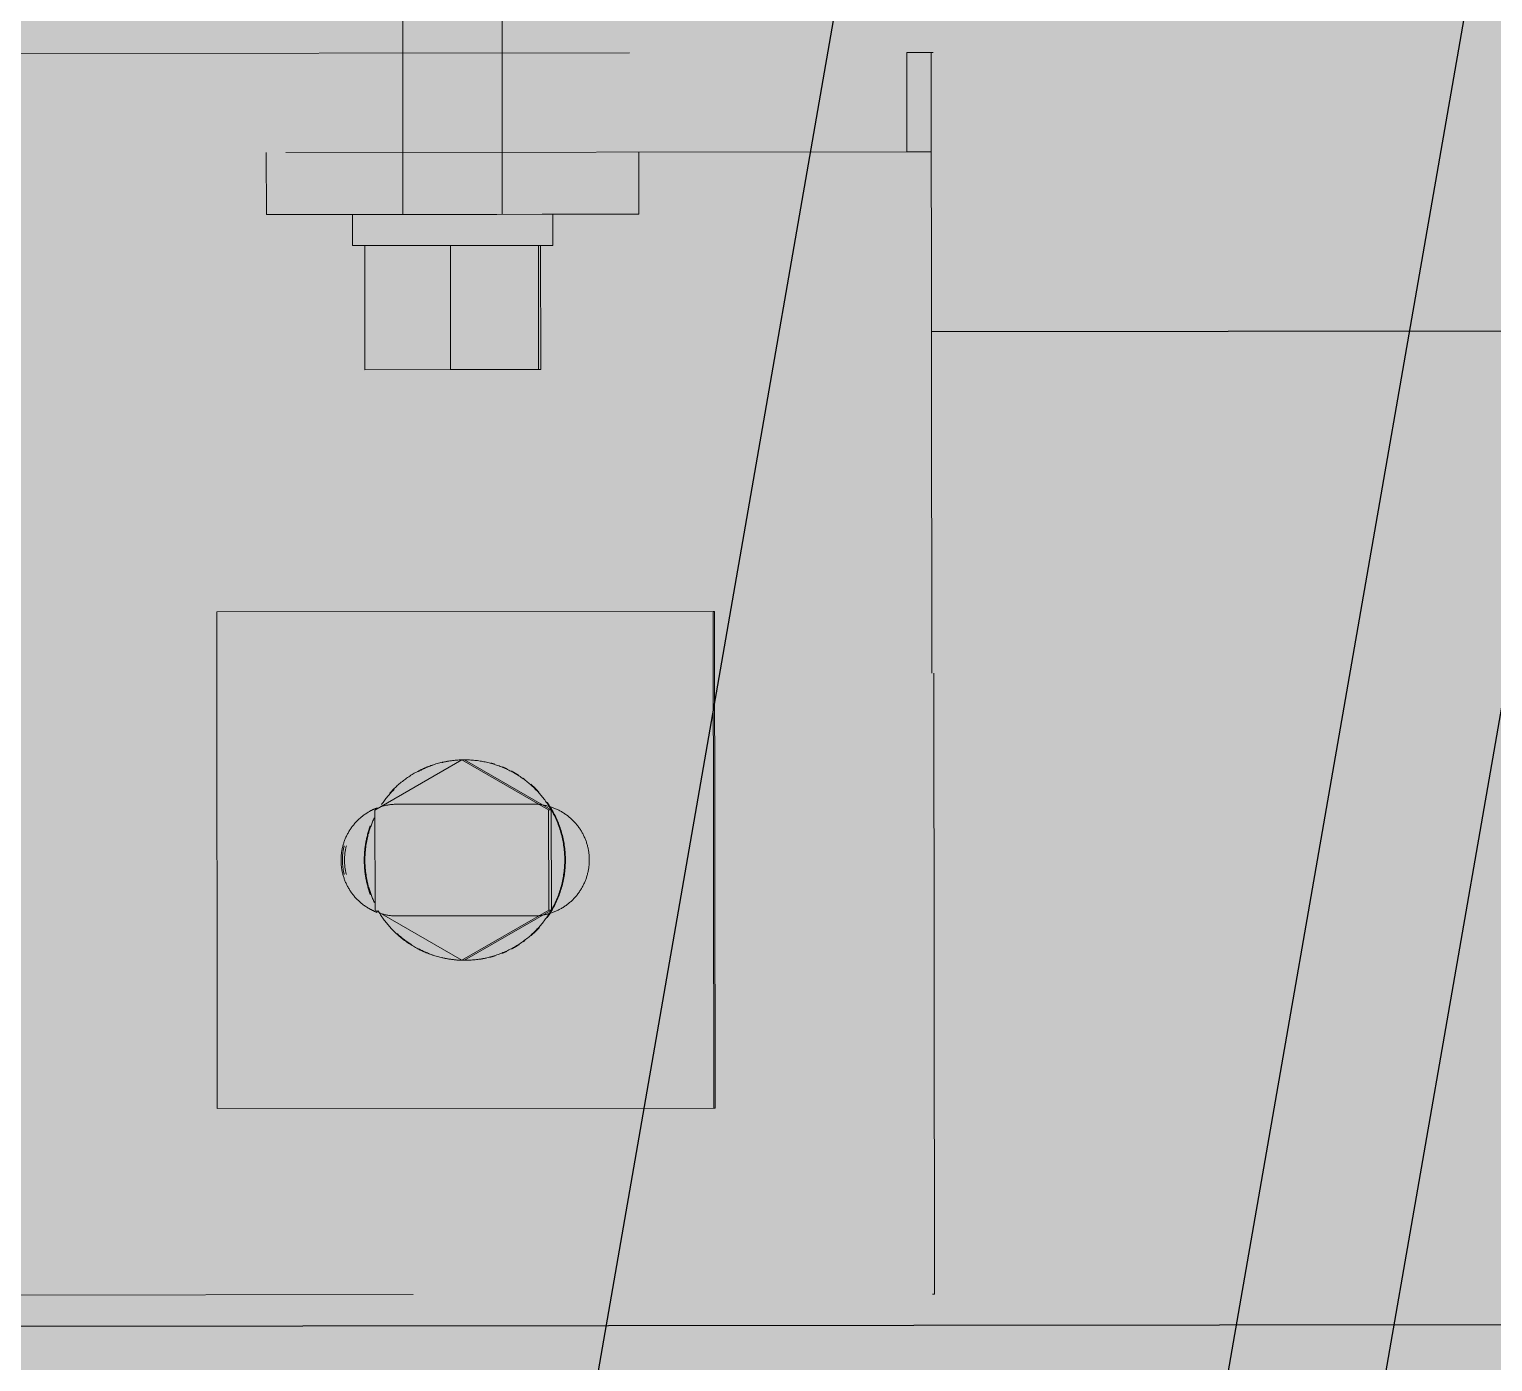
# Model space of a CAD drawing. Header units: metres. Extents: x -355 to -223, y 3 to 561.
# Drawn here: x -269.9169 to -269.6812, y 543.9001 to 544.1147 of the extents above; entities that cross this region are included whole.
import ezdxf

# ---------------------------------------------------------------- set-up
doc = ezdxf.new("R2010")
doc.units = ezdxf.units.M
doc.linetypes.add('JacobsDash', pattern=[0.0045, 0.003, -0.0015])
for name, color, linetype, lineweight in [('A-DETL-GENF', 7, 'Continuous', 9), ('A-GENM', 7, 'Continuous', 25), ('S-FSTN', 7, 'Continuous', 15)]:
    doc.layers.add(name, color=color, linetype=linetype, lineweight=lineweight)

# ---------------------------------------------------------------- blocks, each defined once
blk = doc.blocks.new('T2DPAA-T2D-C3S-RW-M2D-100010_dwg-40802999-DRG-2873035 - CONSTRUCTION SEQUENCE STAGE A9')
at = {"color": 254, "lineweight": 25, "true_color": 0xe3e3e3, "flags": 128}
for points in [[(16.29175, -601.82732), (19.59865, -601.53799), (24.57962, -601.1022), (29.56059, -600.66641), (34.54157, -600.23063), (39.52254, -599.79484), (44.50351, -599.35905), (44.76024, -599.33659), (48.68749, -598.99299), (49.48448, -598.92326), (52.11687, -598.69295)], [(16.31772, -601.92543), (19.60736, -601.63761), (24.58834, -601.20182), (29.56931, -600.76603), (34.55028, -600.33025), (39.53125, -599.89446), (44.51223, -599.45867), (44.76895, -599.43621), (48.69621, -599.09261), (49.4932, -599.02288), (52.14285, -598.79106)], [(16.32422, -601.94995), (19.60954, -601.66252), (24.59052, -601.22673), (29.57149, -600.79094), (34.55246, -600.35515), (39.53343, -599.91936), (44.51441, -599.48357), (44.77113, -599.46111), (48.69839, -599.11751), (49.49538, -599.04778), (52.14934, -598.81559)]]:
    blk.add_lwpolyline(points, dxfattribs=at)
blk = doc.blocks.new('T2DPAA-T2D-PWC-RW-M2D-100010_RoadDesign_rvt-1-DRG-2873035 - CONSTRUCTION SEQUENCE STAGE A9')
at = {"color": 254, "lineweight": 25, "true_color": 0xd0d0d0, "rotation": 75.11694444444437}
blk.add_blockref('T2DPAA-T2D-C3S-RW-M2D-100010_dwg-40802999-DRG-2873035 - CONSTRUCTION SEQUENCE STAGE A9', (-1722.33704, 648.01046), dxfattribs=at)
blk = doc.blocks.new('BR08_20_GEN_WPC_PrecastPanel_Wall__4point - BR08_20_GEN_WPC_PrecastPanel_Wall__4point-8403113-DRG-2873035 - CONSTRUCTION SEQUENCE STAGE A9')
at = {"layer": 'A-GENM', "color": 254, "true_color": 0xd1d1d1}
for p, q in [((-1130.00562, 544.06638), (-1130.41259, 544.06597)), ((-1130.59696, 543.90578), (-1130.0335, 543.90636))]:
    blk.add_line(p, q, dxfattribs=at)
blk = doc.blocks.new('20_BR04_Wall_Panel_Bracket_Connection - 20_BR04_Wall_Panel_Bracket_Connection-V44-DRG-2873035 - CONSTRUCTION SEQUENCE STAGE A9')
at = {"layer": 'S-FSTN', "color": 254, "linetype": 'JacobsDash', "lineweight": 9, "true_color": 0xe7e2dd}
for p, q in [((-1130.56124, 544.11082), (-1130.41658, 544.11097)), ((-1130.41658, 544.11097), (-1130.41263, 544.11097)), ((-1130.41657, 544.09497), (-1130.41658, 544.11097)), ((-1130.41262, 544.09497), (-1130.41263, 544.11097)), ((-1130.41263, 544.11097), (-1130.41243, 543.91097)), ((-1130.41229, 544.11097), (-1130.41263, 544.11097)), ((-1130.41229, 544.11097), (-1130.41263, 544.11097)), ((-1130.41258, 544.11097), (-1130.41229, 544.11097)), ((-1130.41209, 543.91097), (-1130.41229, 544.11097)), ((-1130.41657, 544.09497), (-1130.56403, 544.09481)), ((-1130.51973, 544.09486), (-1130.51972, 544.08486)), ((-1130.45972, 544.08492), (-1130.45973, 544.09492)), ((-1130.41262, 544.09497), (-1130.41657, 544.09497)), ((-1130.51972, 544.08486), (-1130.51971, 544.08486)), ((-1130.51972, 544.08486), (-1130.51886, 544.08486)), ((-1130.51971, 544.08486), (-1130.51852, 544.08486)), ((-1130.51886, 544.08486), (-1130.51601, 544.08486)), ((-1130.51601, 544.08486), (-1130.51138, 544.08487)), ((-1130.51138, 544.08487), (-1130.50527, 544.08487)), ((-1130.50527, 544.08487), (-1130.4981, 544.08488)), ((-1130.4981, 544.08488), (-1130.49036, 544.08489)), ((-1130.49036, 544.08489), (-1130.48258, 544.0849)), ((-1130.48258, 544.0849), (-1130.47528, 544.08491)), ((-1130.47528, 544.08491), (-1130.46896, 544.08491)), ((-1130.46896, 544.08491), (-1130.46406, 544.08492)), ((-1130.46406, 544.08492), (-1130.46091, 544.08492)), ((-1130.46091, 544.08492), (-1130.45972, 544.08492)), ((-1130.46058, 544.08492), (-1130.45972, 544.08492)), ((-1130.45972, 544.08492), (-1130.45972, 544.08492)), ((-1130.44775, 544.02093), (-1130.52773, 544.02085)), ((-1130.52773, 544.02085), (-1130.52765, 543.94085)), ((-1130.44767, 543.94093), (-1130.44775, 544.02093)), ((-1130.44775, 544.02093), (-1130.44753, 544.02093)), ((-1130.44775, 544.02093), (-1130.44753, 544.02093)), ((-1130.4477, 544.02093), (-1130.44753, 544.02093)), ((-1130.44753, 544.02093), (-1130.44745, 543.94093)), ((-1130.4987, 543.98988), (-1130.47671, 543.9899)), ((-1130.47669, 543.9719), (-1130.49869, 543.97188)), ((-1130.52765, 543.94085), (-1130.44767, 543.94093)), ((-1130.44767, 543.94093), (-1130.44745, 543.94093)), ((-1130.44767, 543.94093), (-1130.44745, 543.94093)), ((-1130.44745, 543.94093), (-1130.44762, 543.94093)), ((-1130.59609, 543.91078), (-1130.41243, 543.91097)), ((-1130.41243, 543.91097), (-1130.41209, 543.91097)), ((-1130.41243, 543.91097), (-1130.41209, 543.91097)), ((-1130.41209, 543.91097), (-1130.41238, 543.91097))]:
    blk.add_line(p, q, dxfattribs=at)
for centre, start_param, end_param in [((-1130.4987, 543.98088), 0.523598, 0.785397), ((-1130.4987, 543.98088), 0.359812, 0.523598), ((-1130.4987, 543.98088), 0.261799, 0.27512), ((-1130.4987, 543.98088), 0, 0.261799), ((-1130.4767, 543.9809), 6.021385, 6.283184), ((-1130.4767, 543.9809), 5.759586, 6.021385), ((-1130.4767, 543.9809), 5.497786, 5.759586), ((-1130.4987, 543.98088), 0.785397, 1.047197), ((-1130.4767, 543.9809), 5.235987, 5.497786), ((-1130.4987, 543.98088), 1.047197, 1.308996), ((-1130.4767, 543.9809), 4.974188, 5.235987), ((-1130.4987, 543.98088), 1.308996, 1.570796), ((-1130.49848, 543.98088), 1.308996, 1.570796), ((-1130.49848, 543.98088), 1.308996, 1.570796), ((-1130.49814, 543.98088), 1.308996, 1.570796), ((-1130.4767, 543.9809), 4.712388, 4.974188), ((-1130.4987, 543.98088), 1.570796, 1.832595), ((-1130.49848, 543.98088), 1.570796, 1.832595), ((-1130.49848, 543.98088), 1.570796, 1.832595), ((-1130.49814, 543.98088), 1.570796, 1.832595), ((-1130.4767, 543.9809), 4.450589, 4.712388), ((-1130.4987, 543.98088), 1.832595, 2.094394), ((-1130.4767, 543.9809), 4.18879, 4.450589), ((-1130.4987, 543.98088), 2.094394, 2.356194), ((-1130.4987, 543.98088), 2.356194, 2.617993), ((-1130.4767, 543.9809), 3.665191, 3.92699), ((-1130.4767, 543.9809), 3.92699, 4.18879), ((-1130.4987, 543.98088), 2.617993, 2.781778), ((-1130.4987, 543.98088), 2.866471, 2.879793), ((-1130.4987, 543.98088), 2.879793, 3.141592), ((-1130.4767, 543.9809), 3.141593, 3.403391), ((-1130.4767, 543.9809), 3.403391, 3.665191)]:
    blk.add_ellipse(centre, major_axis=(-0.00001, 0.009), ratio=0.99977, start_param=start_param, end_param=end_param, dxfattribs=at)
blk = doc.blocks.new('Anchor Bolt -HAB - HAB H16 x 165-V46-DRG-2873035 - CONSTRUCTION SEQUENCE STAGE A9')
at = {"layer": 'S-FSTN', "color": 254, "linetype": 'JacobsDash', "lineweight": 9, "true_color": 0xe7e2dd}
for p, q in [((-1130.48825, 543.99705), (-1130.50223, 543.98895)), ((-1130.47426, 543.98898), (-1130.48825, 543.99705)), ((-1130.48782, 543.99705), (-1130.47383, 543.98898)), ((-1130.50223, 543.98895), (-1130.50221, 543.9728)), ((-1130.47424, 543.97283), (-1130.47426, 543.98898)), ((-1130.47383, 543.98898), (-1130.47426, 543.98898)), ((-1130.47383, 543.98898), (-1130.47426, 543.98898)), ((-1130.47383, 543.98898), (-1130.47381, 543.97283)), ((-1130.50221, 543.9728), (-1130.48822, 543.96474)), ((-1130.48822, 543.96474), (-1130.47424, 543.97283)), ((-1130.47381, 543.97283), (-1130.48779, 543.96474)), ((-1130.47424, 543.97283), (-1130.47381, 543.97283)), ((-1130.47424, 543.97283), (-1130.47381, 543.97283))]:
    blk.add_line(p, q, dxfattribs=at)
for centre, start_param, end_param in [((-1130.48781, 543.98089), 0.418878, 0.628318), ((-1130.4877, 543.98089), 0.327236, 0.48345), ((-1130.48781, 543.98089), 0.209439, 0.418878), ((-1130.4877, 543.98089), 0.091096, 0.23363), ((-1130.48781, 543.98089), 0, 0.209439), ((-1130.48781, 543.98089), 6.073745, 6.283185), ((-1130.4877, 543.98089), 0, 0.003708), ((-1130.48781, 543.98089), 5.864306, 6.073745), ((-1130.4877, 543.98089), 5.981885, 6.021385), ((-1130.4877, 543.98089), 5.850986, 5.903654), ((-1130.48781, 543.98089), 5.654866, 5.864306), ((-1130.48781, 543.98089), 0.628318, 0.837757), ((-1130.4877, 543.98089), 5.759586, 5.803701), ((-1130.4877, 543.98089), 5.715659, 5.759586), ((-1130.4877, 543.98089), 5.646714, 5.668576), ((-1130.48781, 543.98089), 5.445427, 5.654866), ((-1130.4877, 543.98089), 0.785397, 0.984105), ((-1130.4877, 543.98089), 5.497786, 5.567962), ((-1130.4877, 543.98089), 5.45288, 5.497786), ((-1130.48781, 543.98089), 5.235987, 5.445427), ((-1130.4877, 543.98089), 5.235987, 5.32468), ((-1130.48781, 543.98089), 4.974188, 5.235987), ((-1130.4877, 543.98089), 4.974188, 5.235987), ((-1130.48781, 543.98089), 1.22173, 1.396263), ((-1130.4877, 543.98089), 1.134284, 1.305562), ((-1130.4877, 543.98089), 1.312417, 1.570796), ((-1130.48781, 543.98089), 4.712388, 4.974188), ((-1130.4877, 543.98089), 4.712388, 4.974188), ((-1130.48781, 543.98089), 1.396263, 1.570796), ((-1130.48781, 543.98089), 1.570796, 1.745328), ((-1130.4877, 543.98089), 1.570796, 1.829126), ((-1130.48781, 543.98089), 4.450589, 4.712388), ((-1130.4877, 543.98089), 4.450589, 4.712388), ((-1130.48781, 543.98089), 1.745329, 1.919861), ((-1130.48781, 543.98089), 4.188789, 4.450589), ((-1130.4877, 543.98089), 4.188789, 4.450589), ((-1130.4877, 543.98089), 1.83608, 2.007307), ((-1130.48781, 543.98089), 2.094394, 2.303834), ((-1130.48781, 543.98089), 3.97935, 4.188789), ((-1130.4877, 543.98089), 4.100087, 4.188789), ((-1130.48781, 543.98089), 2.303834, 2.513273), ((-1130.48781, 543.98089), 3.76991, 3.97935), ((-1130.4877, 543.98089), 3.92699, 3.97189), ((-1130.4877, 543.98089), 2.391056, 2.577888), ((-1130.48781, 543.98089), 2.513273, 2.722713), ((-1130.48781, 543.98089), 3.560471, 3.76991), ((-1130.4877, 543.98089), 3.665191, 3.709122), ((-1130.4877, 543.98089), 3.756225, 3.778106), ((-1130.4877, 543.98089), 3.856844, 3.92699), ((-1130.4877, 543.98089), 2.658151, 2.814338), ((-1130.48781, 543.98089), 2.722713, 2.932152), ((-1130.4877, 543.98089), 2.907989, 3.050586), ((-1130.48781, 543.98089), 2.932152, 3.141592), ((-1130.48781, 543.98089), 3.141593, 3.351031), ((-1130.4877, 543.98089), 3.285462, 3.352521), ((-1130.48781, 543.98089), 3.351031, 3.560471), ((-1130.4877, 543.98089), 3.386346, 3.403391), ((-1130.4877, 543.98089), 3.403391, 3.442859), ((-1130.4877, 543.98089), 3.521179, 3.573839), ((-1130.4877, 543.98089), 3.621106, 3.665191), ((-1130.4877, 543.98089), 3.137884, 3.141592)]:
    blk.add_ellipse(centre, major_axis=(-0.00002, 0.01615), ratio=0.99977, start_param=start_param, end_param=end_param, dxfattribs=at)
blk = doc.blocks.new('Anchor Bolt -HAB - HAB H16 x 85-V48-DRG-2873035 - CONSTRUCTION SEQUENCE STAGE A9')
at = {"layer": 'S-FSTN', "color": 254, "linetype": 'JacobsDash', "lineweight": 9, "true_color": 0xe7e2dd}
for p, q in [((-1130.49777, 544.13), (-1130.49775, 544.11088)), ((-1130.49753, 544.13), (-1130.49776, 544.13)), ((-1130.49761, 544.13), (-1130.49776, 544.13)), ((-1130.49753, 544.13), (-1130.49776, 544.13)), ((-1130.49678, 544.13001), (-1130.49753, 544.13)), ((-1130.49554, 544.13001), (-1130.49678, 544.13001)), ((-1130.49391, 544.13001), (-1130.49554, 544.13001)), ((-1130.492, 544.13001), (-1130.49391, 544.13001)), ((-1130.48994, 544.13001), (-1130.492, 544.13001)), ((-1130.48786, 544.13001), (-1130.48994, 544.13001)), ((-1130.48591, 544.13002), (-1130.48786, 544.13001)), ((-1130.48423, 544.13002), (-1130.48591, 544.13002)), ((-1130.48292, 544.13002), (-1130.48423, 544.13002)), ((-1130.48208, 544.13002), (-1130.48292, 544.13002)), ((-1130.48176, 544.13002), (-1130.48208, 544.13002)), ((-1130.48176, 544.13002), (-1130.48208, 544.13002)), ((-1130.48176, 544.13002), (-1130.48199, 544.13002)), ((-1130.48174, 544.1109), (-1130.48176, 544.13002)), ((-1130.49775, 544.11083), (-1130.49772, 544.08488)), ((-1130.48172, 544.0849), (-1130.48174, 544.11085)), ((-1130.50587, 544.08487), (-1130.50587, 544.07987)), ((-1130.47356, 544.07991), (-1130.47356, 544.08491)), ((-1130.50587, 544.07987), (-1130.50568, 544.07987)), ((-1130.50587, 544.07987), (-1130.50568, 544.07987)), ((-1130.50586, 544.07987), (-1130.50575, 544.07987)), ((-1130.50586, 544.07987), (-1130.50575, 544.07987)), ((-1130.50568, 544.07987), (-1130.50501, 544.07987)), ((-1130.50501, 544.07987), (-1130.50387, 544.07988)), ((-1130.50387, 544.07988), (-1130.49006, 544.07989)), ((-1130.50385, 544.05988), (-1130.50387, 544.07988)), ((-1130.49341, 544.07989), (-1130.49006, 544.07989)), ((-1130.49006, 544.07989), (-1130.4759, 544.0799)), ((-1130.49006, 544.07989), (-1130.48669, 544.07989)), ((-1130.49004, 544.05989), (-1130.49006, 544.07989)), ((-1130.4759, 544.0799), (-1130.4742, 544.07991)), ((-1130.4759, 544.0799), (-1130.47555, 544.0799)), ((-1130.4759, 544.0799), (-1130.47588, 544.0599)), ((-1130.47553, 544.0599), (-1130.47555, 544.0799)), ((-1130.4742, 544.07991), (-1130.47356, 544.07991)), ((-1130.49004, 544.05989), (-1130.50385, 544.05988)), ((-1130.47588, 544.0599), (-1130.49004, 544.05989)), ((-1130.47553, 544.0599), (-1130.47588, 544.0599)), ((-1130.47553, 544.0599), (-1130.47588, 544.0599)), ((-1130.47584, 544.0599), (-1130.47553, 544.0599))]:
    blk.add_line(p, q, dxfattribs=at)

msp = doc.modelspace()

# ---------------------------------------------------------------- hatches: boundary and pattern name
at = {"layer": 'A-DETL-GENF', "true_color": 0xc0c0c0, "transparency": 33554611}
h = msp.add_hatch(color=9, dxfattribs=at)
h.paths.add_polyline_path([(-250.8042, 509.31241), (-250.76886, 509.51522), (-250.94131, 509.59468), (-251.10838, 509.68488), (-251.26942, 509.78546), (-251.42378, 509.89601), (-254.54464, 510.0129), (-254.66994, 510.04494), (-254.79188, 510.08804), (-254.90947, 510.14187), (-255.03332, 510.21403), (-255.12792, 510.2799), (-255.22703, 510.36299), (-255.31831, 510.45461), (-255.40104, 510.55402), (-255.47455, 510.66042), (-255.53826, 510.77297), (-255.59166, 510.89076), (-255.63591, 511.01916), (-255.66962, 511.16173), (-255.68614, 511.266), (-255.69489, 511.39504), (-255.69207, 511.52434), (-250.00213, 544.18362), (-250.56549, 544.18362), (-250.57505, 544.12873), (-250.57505, 544.12873), (-256.25418, 511.52434), (-256.26606, 511.44769), (-256.27636, 511.30489), (-256.27281, 511.13827), (-256.26079, 511.01285), (-256.23723, 510.87814), (-256.20113, 510.73959), (-256.15385, 510.60446), (-256.09569, 510.47364), (-256.02705, 510.348), (-255.94838, 510.22838), (-255.86021, 510.11559), (-255.76313, 510.01037), (-255.65778, 509.91342), (-255.54486, 509.8254), (-255.42514, 509.74689), (-255.29942, 509.67841), (-255.16711, 509.61994), (-255.01714, 509.56913), (-254.9864, 509.56116), (-251.70684, 509.55504), (-251.68601, 509.54248), (-251.58185, 509.48778), (-251.47464, 509.4393), (-251.36476, 509.39723), (-251.25258, 509.3617), (-251.1107, 509.32752), (-250.85278, 509.31481)])
h.paths.add_polyline_path([(-252.61677, 509.66146), (-252.61677, 509.66146), (-252.61089, 509.66146)])
h.paths.add_polyline_path([(-273.43781, 520.68695), (-269.3442, 544.18361), (-269.90756, 544.18361), (-274.00117, 520.68695)])
h.paths.add_polyline_path([(-269.77557, 544.11097), (-269.77559, 544.11097), (-269.77164, 544.11097)])

# ---------------------------------------------------------------- block references
at = {"lineweight": 5}
msp.add_blockref('T2DPAA-T2D-PWC-RW-M2D-100010_RoadDesign_rvt-1-DRG-2873035 - CONSTRUCTION SEQUENCE STAGE A9', (860.641, 0), dxfattribs=at)
at = {"layer": 'A-GENM', "color": 252, "true_color": 0x868686}
msp.add_blockref('BR08_20_GEN_WPC_PrecastPanel_Wall__4point - BR08_20_GEN_WPC_PrecastPanel_Wall__4point-8403113-DRG-2873035 - CONSTRUCTION SEQUENCE STAGE A9', (860.641, 0), dxfattribs=at)
at = {"layer": 'S-FSTN', "color": 9, "linetype": 'JacobsDash', "lineweight": 9, "true_color": 0xd2c0af}
msp.add_blockref('20_BR04_Wall_Panel_Bracket_Connection - 20_BR04_Wall_Panel_Bracket_Connection-V44-DRG-2873035 - CONSTRUCTION SEQUENCE STAGE A9', (860.641, 0), dxfattribs=at)
at = {"layer": 'S-FSTN', "color": 254, "linetype": 'JacobsDash', "lineweight": 9, "true_color": 0xe7e2dd}
for name in ['Anchor Bolt -HAB - HAB H16 x 85-V48-DRG-2873035 - CONSTRUCTION SEQUENCE STAGE A9', 'Anchor Bolt -HAB - HAB H16 x 165-V46-DRG-2873035 - CONSTRUCTION SEQUENCE STAGE A9']:
    msp.add_blockref(name, (860.641, 0), dxfattribs=at)

doc.saveas('drawing.dxf')
